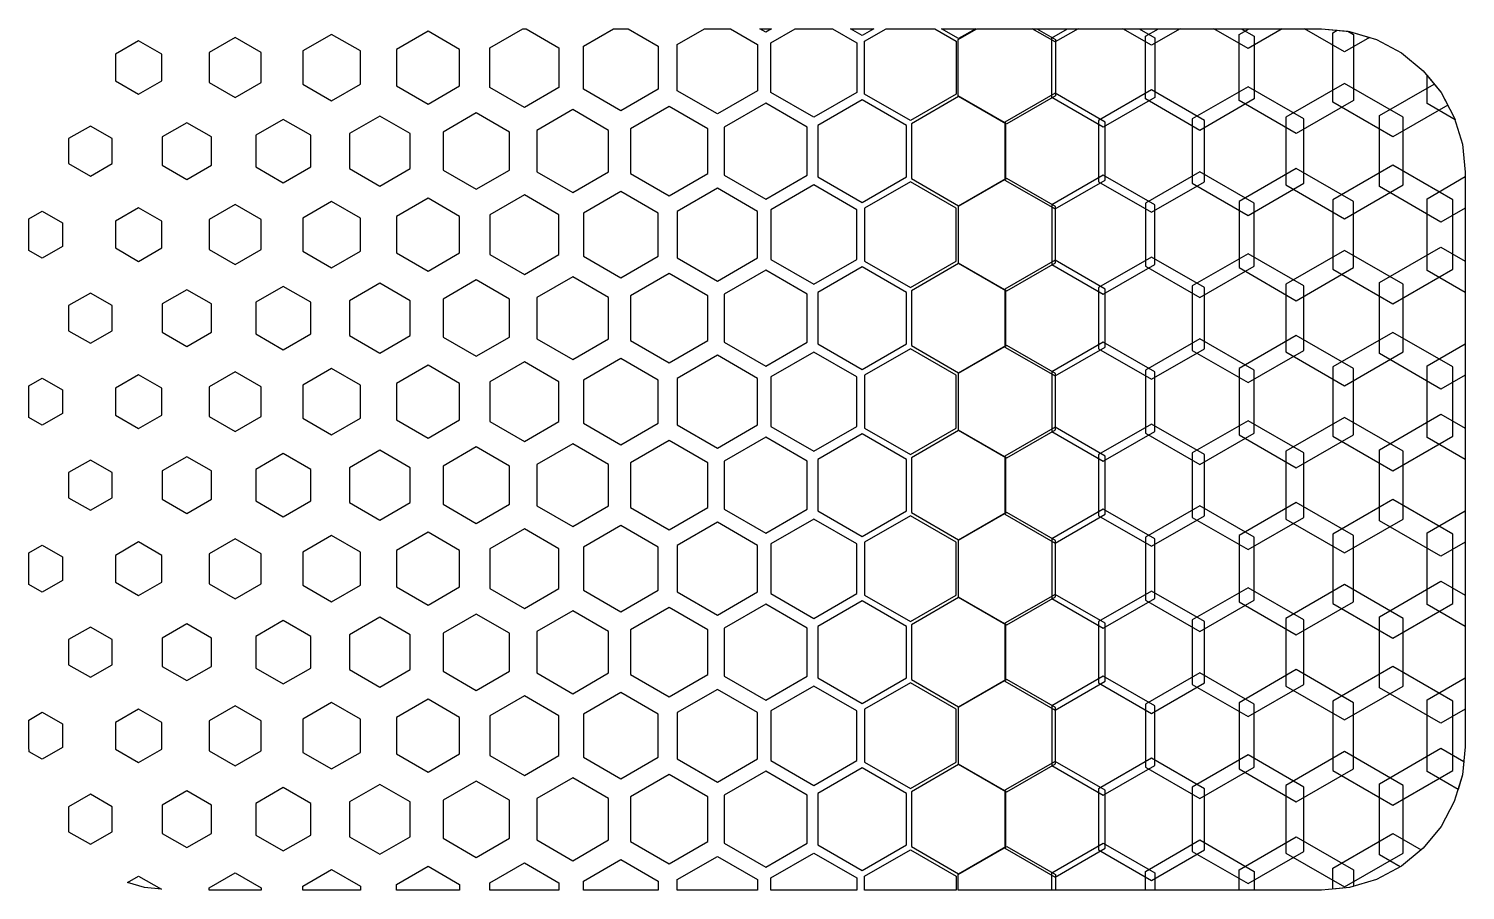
# Model space of a CAD drawing. Header units: millimetres. Extents: x -25 to 25, y -15 to 15.
import ezdxf

# ---------------------------------------------------------------- set-up
doc = ezdxf.new("R2010")
doc.units = ezdxf.units.MM

msp = doc.modelspace()

# ---------------------------------------------------------------- linework, layer by layer
for points in [[(-7.688, 15), (-6.544, 14.339), (-6.544, 12.953), (-7.745, 12.259), (-8.946, 12.953), (-8.946, 14.339), (-7.802, 15), (-7.688, 15)], [(-4.132, 15), (-3.087, 14.397), (-3.087, 12.896), (-4.387, 12.145), (-5.687, 12.896), (-5.687, 14.397), (-4.642, 15), (-4.132, 15)], [(-0.577, 15), (0.37, 14.454), (0.37, 12.839), (-1.029, 12.031), (-2.428, 12.839), (-2.428, 14.454), (-1.481, 15), (-0.577, 15)], [(0.854, 15), (0.65, 14.882), (0.446, 15), (0.854, 15)], [(2.979, 15), (3.826, 14.511), (3.826, 12.782), (2.329, 11.917), (0.831, 12.782), (0.831, 14.511), (1.679, 15), (2.979, 15)], [(4.41, 15), (4.008, 14.768), (3.606, 15), (4.41, 15)], [(6.535, 15), (7.283, 14.568), (7.283, 12.724), (5.687, 11.803), (4.09, 12.724), (4.09, 14.568), (4.839, 15), (6.535, 15)], [(7.965, 15), (7.366, 14.654), (6.766, 15), (7.965, 15)], [(10.09, 15), (10.74, 14.625), (10.74, 12.667), (9.045, 11.689), (7.349, 12.667), (7.349, 14.625), (7.999, 15), (10.09, 15)], [(11.521, 15), (10.724, 14.54), (9.926, 15), (11.521, 15)], [(13.646, 15), (14.197, 14.682), (14.197, 12.61), (12.402, 11.574), (10.608, 12.61), (10.608, 14.682), (11.159, 15), (13.646, 15)], [(15.077, 15), (14.081, 14.425), (13.086, 15), (15.077, 15)], [(17.201, 15), (17.653, 14.739), (17.653, 12.553), (15.76, 11.46), (13.867, 12.553), (13.867, 14.739), (14.319, 15), (17.201, 15)], [(18.632, 15), (17.439, 14.311), (16.246, 15), (18.632, 15)], [(20, 15), (20.913, 14.91), (21.11, 14.796), (21.11, 12.496), (19.118, 11.346), (17.126, 12.496), (17.126, 14.796), (17.479, 15), (20, 15)], [(20, 15), (20.975, 14.904), (21.661, 14.696), (20.797, 14.197), (19.406, 15), (20, 15)], [(-20.371, 14.111), (-21.176, 14.576), (-21.982, 14.111), (-21.982, 13.181), (-21.176, 12.716), (-20.371, 13.181)], [(-16.914, 14.168), (-17.818, 14.69), (-18.723, 14.168), (-18.723, 13.124), (-17.818, 12.602), (-16.914, 13.124)], [(-13.457, 14.225), (-14.461, 14.804), (-15.464, 14.225), (-15.464, 13.067), (-14.461, 12.488), (-13.457, 13.067)], [(-10.001, 14.282), (-11.103, 14.919), (-12.205, 14.282), (-12.205, 13.01), (-11.103, 12.374), (-10.001, 13.01)], [(20.975, 14.904), (21.913, 14.619), (22.778, 14.157), (23.536, 13.536), (24.157, 12.778), (24.392, 12.338), (22.476, 11.232), (20.385, 12.439), (20.385, 14.853), (20.546, 14.946), (20.975, 14.904)], [(22.839, 11.917), (20.797, 13.095), (18.756, 11.917), (18.756, 9.56), (20.797, 8.381), (22.839, 9.56)], [(24.157, 12.778), (24.619, 11.913), (24.904, 10.975), (25, 10), (25, 8.755), (24.155, 8.267), (22.015, 9.503), (22.015, 11.974), (23.916, 13.072), (24.157, 12.778)], [(24.157, 12.778), (24.619, 11.913), (24.644, 11.833), (23.669, 12.396), (23.669, 13.373), (24.157, 12.778)], [(5.555, 11.631), (4.008, 12.524), (2.461, 11.631), (2.461, 9.845), (4.008, 8.952), (5.555, 9.845)], [(9.011, 11.688), (7.366, 12.639), (5.72, 11.688), (5.72, 9.788), (7.366, 8.838), (9.011, 9.788)], [(12.468, 11.745), (10.724, 12.753), (8.979, 11.745), (8.979, 9.731), (10.724, 8.724), (12.468, 9.731)], [(15.925, 11.803), (14.081, 12.867), (12.238, 11.803), (12.238, 9.674), (14.081, 8.609), (15.925, 9.674)], [(19.382, 11.86), (17.439, 12.981), (15.497, 11.86), (15.497, 9.617), (17.439, 8.495), (19.382, 9.617)], [(-8.272, 11.403), (-9.424, 12.068), (-10.575, 11.403), (-10.575, 10.073), (-9.424, 9.409), (-8.272, 10.073)], [(-4.816, 11.46), (-6.066, 12.182), (-7.316, 11.46), (-7.316, 10.016), (-6.066, 9.294), (-4.816, 10.016)], [(-1.359, 11.517), (-2.708, 12.296), (-4.057, 11.517), (-4.057, 9.959), (-2.708, 9.18), (-1.359, 9.959)], [(2.098, 11.574), (0.65, 12.41), (-0.798, 11.574), (-0.798, 9.902), (0.65, 9.066), (2.098, 9.902)], [(-22.099, 11.175), (-22.855, 11.611), (-23.611, 11.175), (-23.611, 10.302), (-22.855, 9.865), (-22.099, 10.302)], [(-18.643, 11.232), (-19.497, 11.725), (-20.352, 11.232), (-20.352, 10.245), (-19.497, 9.751), (-18.643, 10.245)], [(-15.186, 11.289), (-16.14, 11.839), (-17.093, 11.289), (-17.093, 10.188), (-16.14, 9.637), (-15.186, 10.188)], [(-11.729, 11.346), (-12.782, 11.954), (-13.834, 11.346), (-13.834, 10.13), (-12.782, 9.523), (-11.729, 10.13)], [(17.653, 8.923), (15.76, 10.016), (13.867, 8.923), (13.867, 6.737), (15.76, 5.644), (17.653, 6.737)], [(21.11, 8.98), (19.118, 10.13), (17.126, 8.98), (17.126, 6.68), (19.118, 5.53), (21.11, 6.68)], [(24.567, 9.037), (22.476, 10.244), (20.385, 9.037), (20.385, 6.623), (22.476, 5.416), (24.567, 6.623)], [(3.826, 8.695), (2.329, 9.559), (0.831, 8.695), (0.831, 6.966), (2.329, 6.101), (3.826, 6.966)], [(7.283, 8.752), (5.687, 9.673), (4.09, 8.752), (4.09, 6.908), (5.687, 5.987), (7.283, 6.908)], [(10.74, 8.809), (9.045, 9.788), (7.349, 8.809), (7.349, 6.851), (9.045, 5.873), (10.74, 6.851)], [(14.197, 8.866), (12.402, 9.902), (10.608, 8.866), (10.608, 6.794), (12.402, 5.758), (14.197, 6.794)], [(25, 5.812), (23.669, 6.58), (23.669, 9.08), (25, 9.849), (25, 5.812)], [(-10.001, 8.466), (-11.103, 9.103), (-12.205, 8.466), (-12.205, 7.194), (-11.103, 6.558), (-10.001, 7.194)], [(-6.544, 8.523), (-7.745, 9.217), (-8.946, 8.523), (-8.946, 7.137), (-7.745, 6.443), (-6.544, 7.137)], [(-3.087, 8.581), (-4.387, 9.331), (-5.687, 8.581), (-5.687, 7.08), (-4.387, 6.329), (-3.087, 7.08)], [(0.37, 8.638), (-1.029, 9.445), (-2.428, 8.638), (-2.428, 7.023), (-1.029, 6.215), (0.37, 7.023)], [(-25, 8.377), (-24.534, 8.646), (-23.828, 8.238), (-23.828, 7.422), (-24.534, 7.014), (-25, 7.283), (-25, 8.377)], [(-20.371, 8.295), (-21.176, 8.76), (-21.982, 8.295), (-21.982, 7.365), (-21.176, 6.9), (-20.371, 7.365)], [(-16.914, 8.352), (-17.818, 8.874), (-18.723, 8.352), (-18.723, 7.308), (-17.818, 6.786), (-16.914, 7.308)], [(-13.457, 8.409), (-14.461, 8.988), (-15.464, 8.409), (-15.464, 7.251), (-14.461, 6.672), (-13.457, 7.251)], [(15.925, 5.986), (14.081, 7.051), (12.238, 5.986), (12.238, 3.858), (14.081, 2.793), (15.925, 3.858)], [(19.382, 6.044), (17.439, 7.165), (15.497, 6.044), (15.497, 3.801), (17.439, 2.679), (19.382, 3.801)], [(22.839, 6.101), (20.797, 7.279), (18.756, 6.101), (18.756, 3.744), (20.797, 2.565), (22.839, 3.744)], [(25, 2.939), (24.155, 2.451), (22.015, 3.686), (22.015, 6.158), (24.155, 7.393), (25, 6.906), (25, 2.939)], [(2.098, 5.758), (0.65, 6.594), (-0.798, 5.758), (-0.798, 4.086), (0.65, 3.25), (2.098, 4.086)], [(5.555, 5.815), (4.008, 6.708), (2.461, 5.815), (2.461, 4.029), (4.008, 3.136), (5.555, 4.029)], [(9.011, 5.872), (7.366, 6.823), (5.72, 5.872), (5.72, 3.972), (7.366, 3.022), (9.011, 3.972)], [(12.468, 5.929), (10.724, 6.937), (8.979, 5.929), (8.979, 3.915), (10.724, 2.908), (12.468, 3.915)], [(-15.186, 5.473), (-16.14, 6.023), (-17.093, 5.473), (-17.093, 4.371), (-16.14, 3.821), (-15.186, 4.371)], [(-11.729, 5.53), (-12.782, 6.138), (-13.834, 5.53), (-13.834, 4.314), (-12.782, 3.707), (-11.729, 4.314)], [(-8.272, 5.587), (-9.424, 6.252), (-10.575, 5.587), (-10.575, 4.257), (-9.424, 3.593), (-8.272, 4.257)], [(-4.816, 5.644), (-6.066, 6.366), (-7.316, 5.644), (-7.316, 4.2), (-6.066, 3.478), (-4.816, 4.2)], [(-1.359, 5.701), (-2.708, 6.48), (-4.057, 5.701), (-4.057, 4.143), (-2.708, 3.364), (-1.359, 4.143)], [(-22.099, 5.359), (-22.855, 5.795), (-23.611, 5.359), (-23.611, 4.486), (-22.855, 4.049), (-22.099, 4.486)], [(-18.643, 5.416), (-19.497, 5.909), (-20.352, 5.416), (-20.352, 4.429), (-19.497, 3.935), (-18.643, 4.429)], [(14.197, 3.05), (12.402, 4.086), (10.608, 3.05), (10.608, 0.978), (12.402, -0.058), (14.197, 0.978)], [(17.653, 3.107), (15.76, 4.2), (13.867, 3.107), (13.867, 0.921), (15.76, -0.172), (17.653, 0.921)], [(21.11, 3.164), (19.118, 4.314), (17.126, 3.164), (17.126, 0.864), (19.118, -0.286), (21.11, 0.864)], [(24.567, 3.221), (22.476, 4.428), (20.385, 3.221), (20.385, 0.807), (22.476, -0.4), (24.567, 0.807)], [(25, -0.004), (23.669, 0.764), (23.669, 3.264), (25, 4.033), (25, -0.004)], [(-3.087, 2.765), (-4.387, 3.515), (-5.687, 2.765), (-5.687, 1.264), (-4.387, 0.513), (-3.087, 1.264)], [(0.37, 2.822), (-1.029, 3.629), (-2.428, 2.822), (-2.428, 1.207), (-1.029, 0.399), (0.37, 1.207)], [(3.826, 2.879), (2.329, 3.743), (0.831, 2.879), (0.831, 1.15), (2.329, 0.285), (3.826, 1.15)], [(7.283, 2.936), (5.687, 3.857), (4.09, 2.936), (4.09, 1.092), (5.687, 0.171), (7.283, 1.092)], [(10.74, 2.993), (9.045, 3.972), (7.349, 2.993), (7.349, 1.035), (9.045, 0.057), (10.74, 1.035)], [(-16.914, 2.536), (-17.818, 3.058), (-18.723, 2.536), (-18.723, 1.492), (-17.818, 0.97), (-16.914, 1.492)], [(-13.457, 2.593), (-14.461, 3.172), (-15.464, 2.593), (-15.464, 1.435), (-14.461, 0.856), (-13.457, 1.435)], [(-10.001, 2.65), (-11.103, 3.287), (-12.205, 2.65), (-12.205, 1.378), (-11.103, 0.742), (-10.001, 1.378)], [(-6.544, 2.707), (-7.745, 3.401), (-8.946, 2.707), (-8.946, 1.321), (-7.745, 0.627), (-6.544, 1.321)], [(-25, 2.561), (-24.534, 2.83), (-23.828, 2.422), (-23.828, 1.606), (-24.534, 1.198), (-25, 1.467), (-25, 2.561)], [(-20.371, 2.479), (-21.176, 2.944), (-21.982, 2.479), (-21.982, 1.549), (-21.176, 1.084), (-20.371, 1.549)], [(25, -2.877), (24.155, -3.365), (22.015, -2.13), (22.015, 0.342), (24.155, 1.577), (25, 1.09), (25, -2.877)], [(9.011, 0.056), (7.366, 1.007), (5.72, 0.056), (5.72, -1.844), (7.366, -2.794), (9.011, -1.844)], [(12.468, 0.113), (10.724, 1.121), (8.979, 0.113), (8.979, -1.901), (10.724, -2.909), (12.468, -1.901)], [(15.925, 0.17), (14.081, 1.235), (12.238, 0.17), (12.238, -1.958), (14.081, -3.023), (15.925, -1.958)], [(19.382, 0.228), (17.439, 1.349), (15.497, 0.228), (15.497, -2.015), (17.439, -3.137), (19.382, -2.015)], [(22.839, 0.285), (20.797, 1.463), (18.756, 0.285), (18.756, -2.072), (20.797, -3.251), (22.839, -2.072)], [(-4.816, -0.172), (-6.066, 0.55), (-7.316, -0.172), (-7.316, -1.616), (-6.066, -2.338), (-4.816, -1.616)], [(-1.359, -0.115), (-2.708, 0.664), (-4.057, -0.115), (-4.057, -1.673), (-2.708, -2.452), (-1.359, -1.673)], [(2.098, -0.058), (0.65, 0.778), (-0.798, -0.058), (-0.798, -1.73), (0.65, -2.566), (2.098, -1.73)], [(5.555, -0.001), (4.008, 0.892), (2.461, -0.001), (2.461, -1.787), (4.008, -2.68), (5.555, -1.787)], [(-18.643, -0.4), (-19.497, 0.093), (-20.352, -0.4), (-20.352, -1.387), (-19.497, -1.881), (-18.643, -1.387)], [(-15.186, -0.343), (-16.14, 0.207), (-17.093, -0.343), (-17.093, -1.445), (-16.14, -1.995), (-15.186, -1.445)], [(-11.729, -0.286), (-12.782, 0.322), (-13.834, -0.286), (-13.834, -1.502), (-12.782, -2.109), (-11.729, -1.502)], [(-8.272, -0.229), (-9.424, 0.436), (-10.575, -0.229), (-10.575, -1.559), (-9.424, -2.224), (-8.272, -1.559)], [(-22.099, -0.457), (-22.855, -0.021), (-23.611, -0.457), (-23.611, -1.33), (-22.855, -1.767), (-22.099, -1.33)], [(24.567, -2.595), (22.476, -1.388), (20.385, -2.595), (20.385, -5.009), (22.476, -6.216), (24.567, -5.009)], [(7.283, -2.88), (5.687, -1.959), (4.09, -2.88), (4.09, -4.724), (5.687, -5.645), (7.283, -4.724)], [(10.74, -2.823), (9.045, -1.844), (7.349, -2.823), (7.349, -4.781), (9.045, -5.759), (10.74, -4.781)], [(14.197, -2.766), (12.402, -1.73), (10.608, -2.766), (10.608, -4.838), (12.402, -5.874), (14.197, -4.838)], [(17.653, -2.709), (15.76, -1.616), (13.867, -2.709), (13.867, -4.895), (15.76, -5.988), (17.653, -4.895)], [(21.11, -2.652), (19.118, -1.502), (17.126, -2.652), (17.126, -4.952), (19.118, -6.102), (21.11, -4.952)], [(25, -5.82), (23.669, -5.052), (23.669, -2.552), (25, -1.783), (25, -5.82)], [(-6.544, -3.109), (-7.745, -2.415), (-8.946, -3.109), (-8.946, -4.495), (-7.745, -5.189), (-6.544, -4.495)], [(-3.087, -3.052), (-4.387, -2.301), (-5.687, -3.052), (-5.687, -4.552), (-4.387, -5.303), (-3.087, -4.552)], [(0.37, -2.994), (-1.029, -2.187), (-2.428, -2.994), (-2.428, -4.609), (-1.029, -5.417), (0.37, -4.609)], [(3.826, -2.937), (2.329, -2.073), (0.831, -2.937), (0.831, -4.667), (2.329, -5.531), (3.826, -4.667)], [(-25, -3.255), (-24.534, -2.986), (-23.828, -3.394), (-23.828, -4.21), (-24.534, -4.618), (-25, -4.349), (-25, -3.255)], [(-20.371, -3.337), (-21.176, -2.872), (-21.982, -3.337), (-21.982, -4.267), (-21.176, -4.732), (-20.371, -4.267)], [(-16.914, -3.28), (-17.818, -2.758), (-18.723, -3.28), (-18.723, -4.324), (-17.818, -4.846), (-16.914, -4.324)], [(-13.457, -3.223), (-14.461, -2.644), (-15.464, -3.223), (-15.464, -4.381), (-14.461, -4.96), (-13.457, -4.381)], [(-10.001, -3.166), (-11.103, -2.529), (-12.205, -3.166), (-12.205, -4.438), (-11.103, -5.074), (-10.001, -4.438)], [(19.382, -5.588), (17.439, -4.467), (15.497, -5.588), (15.497, -7.831), (17.439, -8.953), (19.382, -7.831)], [(22.839, -5.531), (20.797, -4.353), (18.756, -5.531), (18.756, -7.888), (20.797, -9.067), (22.839, -7.888)], [(25, -8.693), (24.155, -9.181), (22.015, -7.946), (22.015, -5.474), (24.155, -4.239), (25, -4.726), (25, -8.693)], [(5.555, -5.817), (4.008, -4.924), (2.461, -5.817), (2.461, -7.603), (4.008, -8.496), (5.555, -7.603)], [(9.011, -5.76), (7.366, -4.81), (5.72, -5.76), (5.72, -7.66), (7.366, -8.61), (9.011, -7.66)], [(12.468, -5.703), (10.724, -4.695), (8.979, -5.703), (8.979, -7.717), (10.724, -8.725), (12.468, -7.717)], [(15.925, -5.646), (14.081, -4.581), (12.238, -5.646), (12.238, -7.774), (14.081, -8.839), (15.925, -7.774)], [(-11.729, -6.102), (-12.782, -5.495), (-13.834, -6.102), (-13.834, -7.318), (-12.782, -7.925), (-11.729, -7.318)], [(-8.272, -6.045), (-9.424, -5.38), (-10.575, -6.045), (-10.575, -7.375), (-9.424, -8.04), (-8.272, -7.375)], [(-4.816, -5.988), (-6.066, -5.266), (-7.316, -5.988), (-7.316, -7.432), (-6.066, -8.154), (-4.816, -7.432)], [(-1.359, -5.931), (-2.708, -5.152), (-4.057, -5.931), (-4.057, -7.489), (-2.708, -8.268), (-1.359, -7.489)], [(2.098, -5.874), (0.65, -5.038), (-0.798, -5.874), (-0.798, -7.546), (0.65, -8.382), (2.098, -7.546)], [(-22.099, -6.273), (-22.855, -5.837), (-23.611, -6.273), (-23.611, -7.146), (-22.855, -7.583), (-22.099, -7.146)], [(-18.643, -6.216), (-19.497, -5.723), (-20.352, -6.216), (-20.352, -7.203), (-19.497, -7.697), (-18.643, -7.203)], [(-15.186, -6.159), (-16.14, -5.609), (-17.093, -6.159), (-17.093, -7.261), (-16.14, -7.811), (-15.186, -7.261)], [(17.653, -8.525), (15.76, -7.432), (13.867, -8.525), (13.867, -10.711), (15.76, -11.804), (17.653, -10.711)], [(21.11, -8.468), (19.118, -7.318), (17.126, -8.468), (17.126, -10.768), (19.118, -11.918), (21.11, -10.768)], [(24.567, -8.411), (22.476, -7.204), (20.385, -8.411), (20.385, -10.825), (22.476, -12.032), (24.567, -10.825)], [(3.826, -8.753), (2.329, -7.889), (0.831, -8.753), (0.831, -10.483), (2.329, -11.347), (3.826, -10.483)], [(7.283, -8.696), (5.687, -7.775), (4.09, -8.696), (4.09, -10.54), (5.687, -11.461), (7.283, -10.54)], [(10.74, -8.639), (9.045, -7.66), (7.349, -8.639), (7.349, -10.597), (9.045, -11.575), (10.74, -10.597)], [(14.197, -8.582), (12.402, -7.546), (10.608, -8.582), (10.608, -10.654), (12.402, -11.69), (14.197, -10.654)], [(25, -10), (24.904, -10.975), (24.748, -11.491), (23.669, -10.868), (23.669, -8.368), (25, -7.599), (25, -10)], [(-13.457, -9.039), (-14.461, -8.46), (-15.464, -9.039), (-15.464, -10.197), (-14.461, -10.776), (-13.457, -10.197)], [(-10.001, -8.982), (-11.103, -8.345), (-12.205, -8.982), (-12.205, -10.254), (-11.103, -10.89), (-10.001, -10.254)], [(-6.544, -8.925), (-7.745, -8.231), (-8.946, -8.925), (-8.946, -10.311), (-7.745, -11.005), (-6.544, -10.311)], [(-3.087, -8.868), (-4.387, -8.117), (-5.687, -8.868), (-5.687, -10.368), (-4.387, -11.119), (-3.087, -10.368)], [(0.37, -8.81), (-1.029, -8.003), (-2.428, -8.81), (-2.428, -10.425), (-1.029, -11.233), (0.37, -10.425)], [(-25, -10), (-25, -9.071), (-24.534, -8.802), (-23.828, -9.21), (-23.828, -10.026), (-24.534, -10.434), (-24.983, -10.175), (-25, -10)], [(-20.371, -9.153), (-21.176, -8.688), (-21.982, -9.153), (-21.982, -10.083), (-21.176, -10.548), (-20.371, -10.083)], [(-16.914, -9.096), (-17.818, -8.574), (-18.723, -9.096), (-18.723, -10.14), (-17.818, -10.662), (-16.914, -10.14)], [(15.925, -11.462), (14.081, -10.397), (12.238, -11.462), (12.238, -13.59), (14.081, -14.655), (15.925, -13.59)], [(19.382, -11.404), (17.439, -10.283), (15.497, -11.404), (15.497, -13.647), (17.439, -14.769), (19.382, -13.647)], [(22.839, -11.347), (20.797, -10.169), (18.756, -11.347), (18.756, -13.705), (20.797, -14.883), (22.839, -13.705)], [(24.904, -10.975), (24.619, -11.913), (24.157, -12.778), (23.536, -13.536), (22.778, -14.157), (22.738, -14.179), (22.015, -13.762), (22.015, -11.29), (24.155, -10.055), (24.949, -10.513), (24.904, -10.975)], [(-1.359, -11.747), (-2.708, -10.968), (-4.057, -11.747), (-4.057, -13.305), (-2.708, -14.084), (-1.359, -13.305)], [(2.098, -11.69), (0.65, -10.854), (-0.798, -11.69), (-0.798, -13.362), (0.65, -14.198), (2.098, -13.362)], [(5.555, -11.633), (4.008, -10.74), (2.461, -11.633), (2.461, -13.419), (4.008, -14.312), (5.555, -13.419)], [(9.011, -11.576), (7.366, -10.626), (5.72, -11.576), (5.72, -13.476), (7.366, -14.426), (9.011, -13.476)], [(12.468, -11.519), (10.724, -10.511), (8.979, -11.519), (8.979, -13.533), (10.724, -14.541), (12.468, -13.533)], [(-15.186, -11.975), (-16.14, -11.425), (-17.093, -11.975), (-17.093, -13.077), (-16.14, -13.627), (-15.186, -13.077)], [(-11.729, -11.918), (-12.782, -11.311), (-13.834, -11.918), (-13.834, -13.134), (-12.782, -13.741), (-11.729, -13.134)], [(-8.272, -11.861), (-9.424, -11.196), (-10.575, -11.861), (-10.575, -13.191), (-9.424, -13.856), (-8.272, -13.191)], [(-4.816, -11.804), (-6.066, -11.082), (-7.316, -11.804), (-7.316, -13.248), (-6.066, -13.97), (-4.816, -13.248)], [(-22.099, -12.09), (-22.855, -11.653), (-23.611, -12.09), (-23.611, -12.962), (-22.855, -13.399), (-22.099, -12.962)], [(-18.643, -12.032), (-19.497, -11.539), (-20.352, -12.032), (-20.352, -13.02), (-19.497, -13.513), (-18.643, -13.02)], [(7.349, -15), (7.349, -14.455), (9.045, -13.476), (10.74, -14.455), (10.74, -15), (7.349, -15)], [(10.608, -15), (10.608, -14.398), (12.402, -13.362), (14.197, -14.398), (14.197, -15), (10.608, -15)], [(13.867, -15), (13.867, -14.341), (15.76, -13.248), (17.653, -14.341), (17.653, -15), (13.867, -15)], [(20.975, -14.904), (20, -15), (17.126, -15), (17.126, -14.284), (19.118, -13.134), (21.11, -14.284), (21.11, -14.863), (20.975, -14.904)], [(22.778, -14.157), (21.913, -14.619), (20.975, -14.904), (20.385, -14.962), (20.385, -14.227), (22.476, -13.02), (23.467, -13.592), (22.778, -14.157)], [(-5.687, -15), (-5.687, -14.684), (-4.387, -13.933), (-3.087, -14.684), (-3.087, -15), (-5.687, -15)], [(-2.428, -15), (-2.428, -14.626), (-1.029, -13.819), (0.37, -14.626), (0.37, -15), (-2.428, -15)], [(0.831, -15), (0.831, -14.569), (2.329, -13.705), (3.826, -14.569), (3.826, -15), (0.831, -15)], [(4.09, -15), (4.09, -14.512), (5.687, -13.591), (7.283, -14.512), (7.283, -15), (4.09, -15)], [(-18.723, -15), (-18.723, -14.912), (-17.818, -14.39), (-16.914, -14.912), (-16.914, -15), (-18.723, -15)], [(-15.464, -15), (-15.464, -14.855), (-14.461, -14.276), (-13.457, -14.855), (-13.457, -15), (-15.464, -15)], [(-12.205, -15), (-12.205, -14.798), (-11.103, -14.161), (-10.001, -14.798), (-10.001, -15), (-12.205, -15)], [(-8.946, -15), (-8.946, -14.741), (-7.745, -14.047), (-6.544, -14.741), (-6.544, -15), (-8.946, -15)], [(-20.975, -14.904), (-21.561, -14.726), (-21.176, -14.504), (-20.382, -14.962), (-20.975, -14.904)]]:
    msp.add_lwpolyline(points, close=True)

doc.saveas('drawing.dxf')
